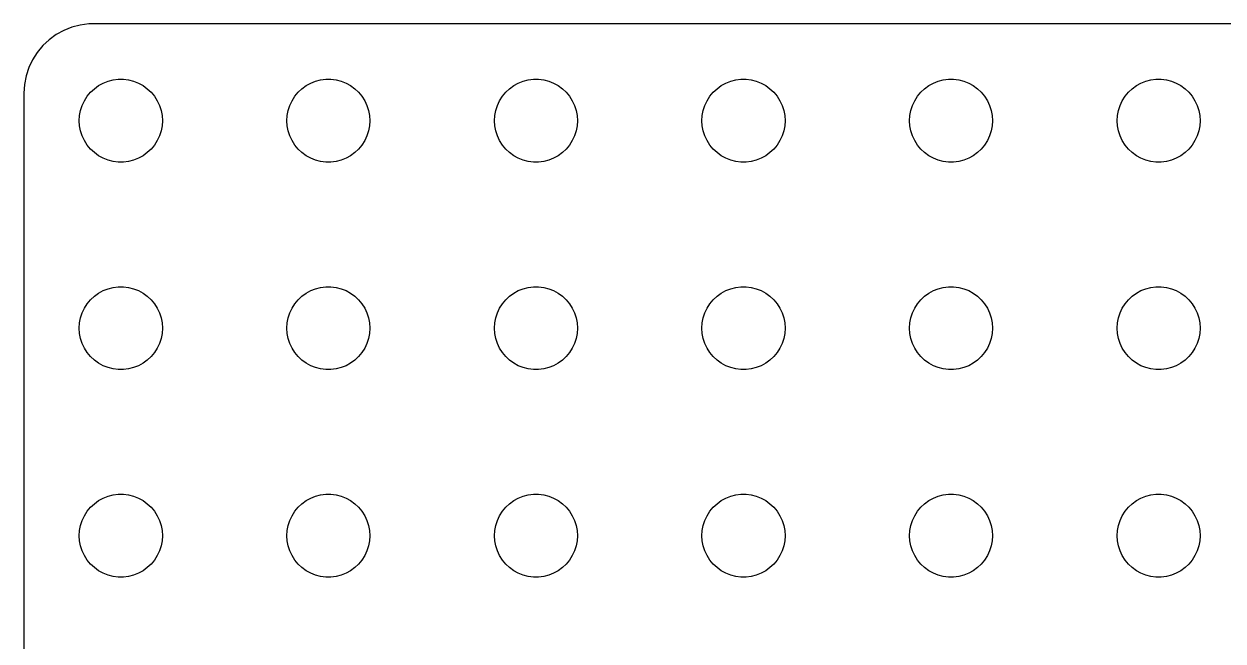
# Model space of a CAD drawing. Header units: metres. Extents: x -86 to 86, y -86 to 86.
# Drawn here: x -86 to -42.67, y 63.69 to 86 of the extents above; entities that cross this region are included whole.
import ezdxf

# ---------------------------------------------------------------- set-up
doc = ezdxf.new("R2010")
doc.units = ezdxf.units.M

msp = doc.modelspace()

# ---------------------------------------------------------------- linework, layer by layer
for p, q in [((-84.2725, 85.8776), (-84.5644, 85.7621)), ((-83.9684, 85.9557), (-84.2725, 85.8776)), ((-83.657, 85.9951), (-83.9684, 85.9557)), ((83.657, 85.9951), (-83.657, 85.9951)), ((-85.0936, 85.4263), (-85.3224, 85.2114)), ((-84.8396, 85.6108), (-85.0936, 85.4263)), ((-84.5644, 85.7621), (-84.8396, 85.6108)), ((-85.5225, 84.9695), (-85.6908, 84.7044)), ((-85.3224, 85.2114), (-85.5225, 84.9695)), ((-85.6908, 84.7044), (-85.8244, 84.4203)), ((-85.9214, 84.1217), (-85.9803, 83.8133)), ((-85.8244, 84.4203), (-85.9214, 84.1217)), ((-85.9803, 83.8133), (-86, 83.5)), ((-83.5934, 83.5268), (-83.4561, 83.6558)), ((-83.4561, 83.6558), (-83.3037, 83.7665)), ((-83.3037, 83.7665), (-83.1387, 83.8572)), ((-83.1387, 83.8572), (-82.9635, 83.9266)), ((-82.9635, 83.9266), (-82.7811, 83.9734)), ((-82.7811, 83.9734), (-82.5942, 83.997)), ((-82.5942, 83.997), (-82.4058, 83.997)), ((-82.4058, 83.997), (-82.2189, 83.9734)), ((-82.2189, 83.9734), (-82.0365, 83.9266)), ((-82.0365, 83.9266), (-81.8613, 83.8572)), ((-81.8613, 83.8572), (-81.6963, 83.7665)), ((-81.6963, 83.7665), (-81.5439, 83.6558)), ((-81.5439, 83.6558), (-81.4065, 83.5268)), ((-76.0934, 83.5268), (-75.9561, 83.6558)), ((-75.9561, 83.6558), (-75.8037, 83.7665)), ((-75.8037, 83.7665), (-75.6387, 83.8572)), ((-75.6387, 83.8572), (-75.4635, 83.9266)), ((-75.4635, 83.9266), (-75.2811, 83.9734)), ((-75.2811, 83.9734), (-75.0942, 83.997)), ((-75.0942, 83.997), (-74.9058, 83.997)), ((-74.9058, 83.997), (-74.7189, 83.9734)), ((-74.7189, 83.9734), (-74.5365, 83.9266)), ((-74.5365, 83.9266), (-74.3613, 83.8572)), ((-74.3613, 83.8572), (-74.1963, 83.7665)), ((-74.1963, 83.7665), (-74.0439, 83.6558)), ((-74.0439, 83.6558), (-73.9065, 83.5268)), ((-68.5934, 83.5268), (-68.4561, 83.6558)), ((-68.4561, 83.6558), (-68.3037, 83.7665)), ((-68.3037, 83.7665), (-68.1387, 83.8572)), ((-68.1387, 83.8572), (-67.9635, 83.9266)), ((-67.9635, 83.9266), (-67.7811, 83.9734)), ((-67.7811, 83.9734), (-67.5942, 83.997)), ((-67.5942, 83.997), (-67.4058, 83.997)), ((-67.4058, 83.997), (-67.2189, 83.9734)), ((-67.2189, 83.9734), (-67.0365, 83.9266)), ((-67.0365, 83.9266), (-66.8613, 83.8572)), ((-66.8613, 83.8572), (-66.6963, 83.7665)), ((-66.6963, 83.7665), (-66.5439, 83.6558)), ((-66.5439, 83.6558), (-66.4065, 83.5268)), ((-61.0934, 83.5268), (-60.9561, 83.6558)), ((-60.9561, 83.6558), (-60.8037, 83.7665)), ((-60.8037, 83.7665), (-60.6387, 83.8572)), ((-60.6387, 83.8572), (-60.4635, 83.9266)), ((-60.4635, 83.9266), (-60.2811, 83.9734)), ((-60.2811, 83.9734), (-60.0942, 83.997)), ((-60.0942, 83.997), (-59.9058, 83.997)), ((-59.9058, 83.997), (-59.7189, 83.9734)), ((-59.7189, 83.9734), (-59.5365, 83.9266)), ((-59.5365, 83.9266), (-59.3613, 83.8572)), ((-59.3613, 83.8572), (-59.1963, 83.7665)), ((-59.1963, 83.7665), (-59.0439, 83.6558)), ((-59.0439, 83.6558), (-58.9065, 83.5268)), ((-53.5934, 83.5268), (-53.4561, 83.6558)), ((-53.4561, 83.6558), (-53.3037, 83.7665)), ((-53.3037, 83.7665), (-53.1387, 83.8572)), ((-53.1387, 83.8572), (-52.9635, 83.9266)), ((-52.9635, 83.9266), (-52.7811, 83.9734)), ((-52.7811, 83.9734), (-52.5942, 83.997)), ((-52.5942, 83.997), (-52.4058, 83.997)), ((-52.4058, 83.997), (-52.2189, 83.9734)), ((-52.2189, 83.9734), (-52.0365, 83.9266)), ((-52.0365, 83.9266), (-51.8613, 83.8572)), ((-51.8613, 83.8572), (-51.6963, 83.7665)), ((-51.6963, 83.7665), (-51.5439, 83.6558)), ((-51.5439, 83.6558), (-51.4065, 83.5268)), ((-46.0934, 83.5268), (-45.9561, 83.6558)), ((-45.9561, 83.6558), (-45.8037, 83.7665)), ((-45.8037, 83.7665), (-45.6387, 83.8572)), ((-45.6387, 83.8572), (-45.4635, 83.9266)), ((-45.4635, 83.9266), (-45.2811, 83.9734)), ((-45.2811, 83.9734), (-45.0942, 83.997)), ((-45.0942, 83.997), (-44.9058, 83.997)), ((-44.9058, 83.997), (-44.7189, 83.9734)), ((-44.7189, 83.9734), (-44.5365, 83.9266)), ((-44.5365, 83.9266), (-44.3613, 83.8572)), ((-44.3613, 83.8572), (-44.1963, 83.7665)), ((-44.1963, 83.7665), (-44.0439, 83.6558)), ((-44.0439, 83.6558), (-43.9065, 83.5268)), ((-86, 83.5), (-86, -83.5)), ((-83.8947, 83.0522), (-83.8145, 83.2226)), ((-83.8145, 83.2226), (-83.7135, 83.3817)), ((-83.7135, 83.3817), (-83.5934, 83.5268)), ((-81.4065, 83.5268), (-81.2865, 83.3817)), ((-81.2865, 83.3817), (-81.1855, 83.2226)), ((-81.1855, 83.2226), (-81.1053, 83.0522)), ((-76.3947, 83.0522), (-76.3145, 83.2226)), ((-76.3145, 83.2226), (-76.2135, 83.3817)), ((-76.2135, 83.3817), (-76.0934, 83.5268)), ((-73.9065, 83.5268), (-73.7865, 83.3817)), ((-73.7865, 83.3817), (-73.6855, 83.2226)), ((-73.6855, 83.2226), (-73.6053, 83.0522)), ((-68.8947, 83.0522), (-68.8145, 83.2226)), ((-68.8145, 83.2226), (-68.7135, 83.3817)), ((-68.7135, 83.3817), (-68.5934, 83.5268)), ((-66.4065, 83.5268), (-66.2865, 83.3817)), ((-66.2865, 83.3817), (-66.1855, 83.2226)), ((-66.1855, 83.2226), (-66.1053, 83.0522)), ((-61.3947, 83.0522), (-61.3145, 83.2226)), ((-61.3145, 83.2226), (-61.2135, 83.3817)), ((-61.2135, 83.3817), (-61.0934, 83.5268)), ((-58.9065, 83.5268), (-58.7865, 83.3817)), ((-58.7865, 83.3817), (-58.6855, 83.2226)), ((-58.6855, 83.2226), (-58.6053, 83.0522)), ((-53.8947, 83.0522), (-53.8145, 83.2226)), ((-53.8145, 83.2226), (-53.7135, 83.3817)), ((-53.7135, 83.3817), (-53.5934, 83.5268)), ((-51.4065, 83.5268), (-51.2865, 83.3817)), ((-51.2865, 83.3817), (-51.1855, 83.2226)), ((-51.1855, 83.2226), (-51.1053, 83.0522)), ((-46.3947, 83.0522), (-46.3145, 83.2226)), ((-46.3145, 83.2226), (-46.2135, 83.3817)), ((-46.2135, 83.3817), (-46.0934, 83.5268)), ((-43.9065, 83.5268), (-43.7865, 83.3817)), ((-43.7865, 83.3817), (-43.6855, 83.2226)), ((-43.6855, 83.2226), (-43.6053, 83.0522)), ((-83.9882, 82.688), (-83.9529, 82.873)), ((-83.9529, 82.873), (-83.8947, 83.0522)), ((-81.1053, 83.0522), (-81.0471, 82.873)), ((-81.0471, 82.873), (-81.0118, 82.688)), ((-76.4882, 82.688), (-76.4529, 82.873)), ((-76.4529, 82.873), (-76.3947, 83.0522)), ((-73.6053, 83.0522), (-73.5471, 82.873)), ((-73.5471, 82.873), (-73.5118, 82.688)), ((-68.9882, 82.688), (-68.9529, 82.873)), ((-68.9529, 82.873), (-68.8947, 83.0522)), ((-66.1053, 83.0522), (-66.0471, 82.873)), ((-66.0471, 82.873), (-66.0118, 82.688)), ((-61.4882, 82.688), (-61.4529, 82.873)), ((-61.4529, 82.873), (-61.3947, 83.0522)), ((-58.6053, 83.0522), (-58.5471, 82.873)), ((-58.5471, 82.873), (-58.5118, 82.688)), ((-53.9882, 82.688), (-53.9529, 82.873)), ((-53.9529, 82.873), (-53.8947, 83.0522)), ((-51.1053, 83.0522), (-51.0471, 82.873)), ((-51.0471, 82.873), (-51.0118, 82.688)), ((-46.4882, 82.688), (-46.4529, 82.873)), ((-46.4529, 82.873), (-46.3947, 83.0522)), ((-43.6053, 83.0522), (-43.5471, 82.873)), ((-43.5471, 82.873), (-43.5118, 82.688)), ((-84, 82.5), (-83.9882, 82.688)), ((-83.9882, 82.312), (-84, 82.5)), ((-81.0118, 82.688), (-81, 82.5)), ((-81, 82.5), (-81.0118, 82.312)), ((-76.5, 82.5), (-76.4882, 82.688)), ((-76.4882, 82.312), (-76.5, 82.5)), ((-73.5118, 82.688), (-73.5, 82.5)), ((-73.5, 82.5), (-73.5118, 82.312)), ((-69, 82.5), (-68.9882, 82.688)), ((-68.9882, 82.312), (-69, 82.5)), ((-66.0118, 82.688), (-66, 82.5)), ((-66, 82.5), (-66.0118, 82.312)), ((-61.5, 82.5), (-61.4882, 82.688)), ((-61.4882, 82.312), (-61.5, 82.5)), ((-58.5118, 82.688), (-58.5, 82.5)), ((-58.5, 82.5), (-58.5118, 82.312)), ((-54, 82.5), (-53.9882, 82.688)), ((-53.9882, 82.312), (-54, 82.5)), ((-51.0118, 82.688), (-51, 82.5)), ((-51, 82.5), (-51.0118, 82.312)), ((-46.5, 82.5), (-46.4882, 82.688)), ((-46.4882, 82.312), (-46.5, 82.5)), ((-43.5118, 82.688), (-43.5, 82.5)), ((-43.5, 82.5), (-43.5118, 82.312)), ((-83.9529, 82.127), (-83.9882, 82.312)), ((-83.8947, 81.9478), (-83.9529, 82.127)), ((-83.8145, 81.7774), (-83.8947, 81.9478)), ((-81.1053, 81.9478), (-81.1855, 81.7774)), ((-81.0471, 82.127), (-81.1053, 81.9478)), ((-81.0118, 82.312), (-81.0471, 82.127)), ((-76.4529, 82.127), (-76.4882, 82.312)), ((-76.3947, 81.9478), (-76.4529, 82.127)), ((-76.3145, 81.7774), (-76.3947, 81.9478)), ((-73.6053, 81.9478), (-73.6855, 81.7774)), ((-73.5471, 82.127), (-73.6053, 81.9478)), ((-73.5118, 82.312), (-73.5471, 82.127)), ((-68.9529, 82.127), (-68.9882, 82.312)), ((-68.8947, 81.9478), (-68.9529, 82.127)), ((-68.8145, 81.7774), (-68.8947, 81.9478)), ((-66.1053, 81.9478), (-66.1855, 81.7774)), ((-66.0471, 82.127), (-66.1053, 81.9478)), ((-66.0118, 82.312), (-66.0471, 82.127)), ((-61.4529, 82.127), (-61.4882, 82.312)), ((-61.3947, 81.9478), (-61.4529, 82.127)), ((-61.3145, 81.7774), (-61.3947, 81.9478)), ((-58.6053, 81.9478), (-58.6855, 81.7774)), ((-58.5471, 82.127), (-58.6053, 81.9478)), ((-58.5118, 82.312), (-58.5471, 82.127)), ((-53.9529, 82.127), (-53.9882, 82.312)), ((-53.8947, 81.9478), (-53.9529, 82.127)), ((-53.8145, 81.7774), (-53.8947, 81.9478)), ((-51.1053, 81.9478), (-51.1855, 81.7774)), ((-51.0471, 82.127), (-51.1053, 81.9478)), ((-51.0118, 82.312), (-51.0471, 82.127)), ((-46.4529, 82.127), (-46.4882, 82.312)), ((-46.3947, 81.9478), (-46.4529, 82.127)), ((-46.3145, 81.7774), (-46.3947, 81.9478)), ((-43.6053, 81.9478), (-43.6855, 81.7774)), ((-43.5471, 82.127), (-43.6053, 81.9478)), ((-43.5118, 82.312), (-43.5471, 82.127)), ((-83.7135, 81.6183), (-83.8145, 81.7774)), ((-83.5934, 81.4732), (-83.7135, 81.6183)), ((-83.4561, 81.3442), (-83.5934, 81.4732)), ((-81.4065, 81.4732), (-81.5439, 81.3442)), ((-81.2865, 81.6183), (-81.4065, 81.4732)), ((-81.1855, 81.7774), (-81.2865, 81.6183)), ((-76.2135, 81.6183), (-76.3145, 81.7774)), ((-76.0934, 81.4732), (-76.2135, 81.6183)), ((-75.9561, 81.3442), (-76.0934, 81.4732)), ((-73.9065, 81.4732), (-74.0439, 81.3442)), ((-73.7865, 81.6183), (-73.9065, 81.4732)), ((-73.6855, 81.7774), (-73.7865, 81.6183)), ((-68.7135, 81.6183), (-68.8145, 81.7774)), ((-68.5934, 81.4732), (-68.7135, 81.6183)), ((-68.4561, 81.3442), (-68.5934, 81.4732)), ((-66.4065, 81.4732), (-66.5439, 81.3442)), ((-66.2865, 81.6183), (-66.4065, 81.4732)), ((-66.1855, 81.7774), (-66.2865, 81.6183)), ((-61.2135, 81.6183), (-61.3145, 81.7774)), ((-61.0934, 81.4732), (-61.2135, 81.6183)), ((-60.9561, 81.3442), (-61.0934, 81.4732)), ((-58.9065, 81.4732), (-59.0439, 81.3442)), ((-58.7865, 81.6183), (-58.9065, 81.4732)), ((-58.6855, 81.7774), (-58.7865, 81.6183)), ((-53.7135, 81.6183), (-53.8145, 81.7774)), ((-53.5934, 81.4732), (-53.7135, 81.6183)), ((-53.4561, 81.3442), (-53.5934, 81.4732)), ((-51.4065, 81.4732), (-51.5439, 81.3442)), ((-51.2865, 81.6183), (-51.4065, 81.4732)), ((-51.1855, 81.7774), (-51.2865, 81.6183)), ((-46.2135, 81.6183), (-46.3145, 81.7774)), ((-46.0934, 81.4732), (-46.2135, 81.6183)), ((-45.9561, 81.3442), (-46.0934, 81.4732)), ((-43.9065, 81.4732), (-44.0439, 81.3442)), ((-43.7865, 81.6183), (-43.9065, 81.4732)), ((-43.6855, 81.7774), (-43.7865, 81.6183)), ((-83.3037, 81.2335), (-83.4561, 81.3442)), ((-83.1387, 81.1428), (-83.3037, 81.2335)), ((-82.9635, 81.0734), (-83.1387, 81.1428)), ((-82.7811, 81.0266), (-82.9635, 81.0734)), ((-82.5942, 81.003), (-82.7811, 81.0266)), ((-82.2189, 81.0266), (-82.4058, 81.003)), ((-82.0365, 81.0734), (-82.2189, 81.0266)), ((-81.8613, 81.1428), (-82.0365, 81.0734)), ((-81.6963, 81.2335), (-81.8613, 81.1428)), ((-81.5439, 81.3442), (-81.6963, 81.2335)), ((-75.8037, 81.2335), (-75.9561, 81.3442)), ((-75.6387, 81.1428), (-75.8037, 81.2335)), ((-75.4635, 81.0734), (-75.6387, 81.1428)), ((-75.2811, 81.0266), (-75.4635, 81.0734)), ((-75.0942, 81.003), (-75.2811, 81.0266)), ((-74.7189, 81.0266), (-74.9058, 81.003)), ((-74.5365, 81.0734), (-74.7189, 81.0266)), ((-74.3613, 81.1428), (-74.5365, 81.0734)), ((-74.1963, 81.2335), (-74.3613, 81.1428)), ((-74.0439, 81.3442), (-74.1963, 81.2335)), ((-68.3037, 81.2335), (-68.4561, 81.3442)), ((-68.1387, 81.1428), (-68.3037, 81.2335)), ((-67.9635, 81.0734), (-68.1387, 81.1428)), ((-67.7811, 81.0266), (-67.9635, 81.0734)), ((-67.5942, 81.003), (-67.7811, 81.0266)), ((-67.2189, 81.0266), (-67.4058, 81.003)), ((-67.0365, 81.0734), (-67.2189, 81.0266)), ((-66.8613, 81.1428), (-67.0365, 81.0734)), ((-66.6963, 81.2335), (-66.8613, 81.1428)), ((-66.5439, 81.3442), (-66.6963, 81.2335)), ((-60.8037, 81.2335), (-60.9561, 81.3442)), ((-60.6387, 81.1428), (-60.8037, 81.2335)), ((-60.4635, 81.0734), (-60.6387, 81.1428)), ((-60.2811, 81.0266), (-60.4635, 81.0734)), ((-60.0942, 81.003), (-60.2811, 81.0266)), ((-59.7189, 81.0266), (-59.9058, 81.003)), ((-59.5365, 81.0734), (-59.7189, 81.0266)), ((-59.3613, 81.1428), (-59.5365, 81.0734)), ((-59.1963, 81.2335), (-59.3613, 81.1428)), ((-59.0439, 81.3442), (-59.1963, 81.2335)), ((-53.3037, 81.2335), (-53.4561, 81.3442)), ((-53.1387, 81.1428), (-53.3037, 81.2335)), ((-52.9635, 81.0734), (-53.1387, 81.1428)), ((-52.7811, 81.0266), (-52.9635, 81.0734)), ((-52.5942, 81.003), (-52.7811, 81.0266)), ((-52.2189, 81.0266), (-52.4058, 81.003)), ((-52.0365, 81.0734), (-52.2189, 81.0266)), ((-51.8613, 81.1428), (-52.0365, 81.0734)), ((-51.6963, 81.2335), (-51.8613, 81.1428)), ((-51.5439, 81.3442), (-51.6963, 81.2335)), ((-45.8037, 81.2335), (-45.9561, 81.3442)), ((-45.6387, 81.1428), (-45.8037, 81.2335)), ((-45.4635, 81.0734), (-45.6387, 81.1428)), ((-45.2811, 81.0266), (-45.4635, 81.0734)), ((-45.0942, 81.003), (-45.2811, 81.0266)), ((-44.7189, 81.0266), (-44.9058, 81.003)), ((-44.5365, 81.0734), (-44.7189, 81.0266)), ((-44.3613, 81.1428), (-44.5365, 81.0734)), ((-44.1963, 81.2335), (-44.3613, 81.1428)), ((-44.0439, 81.3442), (-44.1963, 81.2335)), ((-82.4058, 81.003), (-82.5942, 81.003)), ((-74.9058, 81.003), (-75.0942, 81.003)), ((-67.4058, 81.003), (-67.5942, 81.003)), ((-59.9058, 81.003), (-60.0942, 81.003)), ((-52.4058, 81.003), (-52.5942, 81.003)), ((-44.9058, 81.003), (-45.0942, 81.003)), ((-83.4561, 76.1558), (-83.3037, 76.2665)), ((-83.3037, 76.2665), (-83.1387, 76.3572)), ((-83.1387, 76.3572), (-82.9635, 76.4266)), ((-82.9635, 76.4266), (-82.7811, 76.4734)), ((-82.7811, 76.4734), (-82.5942, 76.497)), ((-82.5942, 76.497), (-82.4058, 76.497)), ((-82.4058, 76.497), (-82.2189, 76.4734)), ((-82.2189, 76.4734), (-82.0365, 76.4266)), ((-82.0365, 76.4266), (-81.8613, 76.3572)), ((-81.8613, 76.3572), (-81.6963, 76.2665)), ((-81.6963, 76.2665), (-81.5439, 76.1558)), ((-75.9561, 76.1558), (-75.8037, 76.2665)), ((-75.8037, 76.2665), (-75.6387, 76.3572)), ((-75.6387, 76.3572), (-75.4635, 76.4266)), ((-75.4635, 76.4266), (-75.2811, 76.4734)), ((-75.2811, 76.4734), (-75.0942, 76.497)), ((-75.0942, 76.497), (-74.9058, 76.497)), ((-74.9058, 76.497), (-74.7189, 76.4734)), ((-74.7189, 76.4734), (-74.5365, 76.4266)), ((-74.5365, 76.4266), (-74.3613, 76.3572)), ((-74.3613, 76.3572), (-74.1963, 76.2665)), ((-74.1963, 76.2665), (-74.0439, 76.1558)), ((-68.4561, 76.1558), (-68.3037, 76.2665)), ((-68.3037, 76.2665), (-68.1387, 76.3572)), ((-68.1387, 76.3572), (-67.9635, 76.4266)), ((-67.9635, 76.4266), (-67.7811, 76.4734)), ((-67.7811, 76.4734), (-67.5942, 76.497)), ((-67.5942, 76.497), (-67.4058, 76.497)), ((-67.4058, 76.497), (-67.2189, 76.4734)), ((-67.2189, 76.4734), (-67.0365, 76.4266)), ((-67.0365, 76.4266), (-66.8613, 76.3572)), ((-66.8613, 76.3572), (-66.6963, 76.2665)), ((-66.6963, 76.2665), (-66.5439, 76.1558)), ((-60.9561, 76.1558), (-60.8037, 76.2665)), ((-60.8037, 76.2665), (-60.6387, 76.3572)), ((-60.6387, 76.3572), (-60.4635, 76.4266)), ((-60.4635, 76.4266), (-60.2811, 76.4734)), ((-60.2811, 76.4734), (-60.0942, 76.497)), ((-60.0942, 76.497), (-59.9058, 76.497)), ((-59.9058, 76.497), (-59.7189, 76.4734)), ((-59.7189, 76.4734), (-59.5365, 76.4266)), ((-59.5365, 76.4266), (-59.3613, 76.3572)), ((-59.3613, 76.3572), (-59.1963, 76.2665)), ((-59.1963, 76.2665), (-59.0439, 76.1558)), ((-53.4561, 76.1558), (-53.3037, 76.2665)), ((-53.3037, 76.2665), (-53.1387, 76.3572)), ((-53.1387, 76.3572), (-52.9635, 76.4266)), ((-52.9635, 76.4266), (-52.7811, 76.4734)), ((-52.7811, 76.4734), (-52.5942, 76.497)), ((-52.5942, 76.497), (-52.4058, 76.497)), ((-52.4058, 76.497), (-52.2189, 76.4734)), ((-52.2189, 76.4734), (-52.0365, 76.4266)), ((-52.0365, 76.4266), (-51.8613, 76.3572)), ((-51.8613, 76.3572), (-51.6963, 76.2665)), ((-51.6963, 76.2665), (-51.5439, 76.1558)), ((-45.9561, 76.1558), (-45.8037, 76.2665)), ((-45.8037, 76.2665), (-45.6387, 76.3572)), ((-45.6387, 76.3572), (-45.4635, 76.4266)), ((-45.4635, 76.4266), (-45.2811, 76.4734)), ((-45.2811, 76.4734), (-45.0942, 76.497)), ((-45.0942, 76.497), (-44.9058, 76.497)), ((-44.9058, 76.497), (-44.7189, 76.4734)), ((-44.7189, 76.4734), (-44.5365, 76.4266)), ((-44.5365, 76.4266), (-44.3613, 76.3572)), ((-44.3613, 76.3572), (-44.1963, 76.2665)), ((-44.1963, 76.2665), (-44.0439, 76.1558)), ((-83.8145, 75.7226), (-83.7135, 75.8817)), ((-83.7135, 75.8817), (-83.5934, 76.0268)), ((-83.5934, 76.0268), (-83.4561, 76.1558)), ((-81.5439, 76.1558), (-81.4065, 76.0268)), ((-81.4065, 76.0268), (-81.2865, 75.8817)), ((-81.2865, 75.8817), (-81.1855, 75.7226)), ((-76.3145, 75.7226), (-76.2135, 75.8817)), ((-76.2135, 75.8817), (-76.0934, 76.0268)), ((-76.0934, 76.0268), (-75.9561, 76.1558)), ((-74.0439, 76.1558), (-73.9065, 76.0268)), ((-73.9065, 76.0268), (-73.7865, 75.8817)), ((-73.7865, 75.8817), (-73.6855, 75.7226)), ((-68.8145, 75.7226), (-68.7135, 75.8817)), ((-68.7135, 75.8817), (-68.5934, 76.0268)), ((-68.5934, 76.0268), (-68.4561, 76.1558)), ((-66.5439, 76.1558), (-66.4065, 76.0268)), ((-66.4065, 76.0268), (-66.2865, 75.8817)), ((-66.2865, 75.8817), (-66.1855, 75.7226)), ((-61.3145, 75.7226), (-61.2135, 75.8817)), ((-61.2135, 75.8817), (-61.0934, 76.0268)), ((-61.0934, 76.0268), (-60.9561, 76.1558)), ((-59.0439, 76.1558), (-58.9065, 76.0268)), ((-58.9065, 76.0268), (-58.7865, 75.8817)), ((-58.7865, 75.8817), (-58.6855, 75.7226)), ((-53.8145, 75.7226), (-53.7135, 75.8817)), ((-53.7135, 75.8817), (-53.5934, 76.0268)), ((-53.5934, 76.0268), (-53.4561, 76.1558)), ((-51.5439, 76.1558), (-51.4065, 76.0268)), ((-51.4065, 76.0268), (-51.2865, 75.8817)), ((-51.2865, 75.8817), (-51.1855, 75.7226)), ((-46.3145, 75.7226), (-46.2135, 75.8817)), ((-46.2135, 75.8817), (-46.0934, 76.0268)), ((-46.0934, 76.0268), (-45.9561, 76.1558)), ((-44.0439, 76.1558), (-43.9065, 76.0268)), ((-43.9065, 76.0268), (-43.7865, 75.8817)), ((-43.7865, 75.8817), (-43.6855, 75.7226)), ((-83.9529, 75.373), (-83.8947, 75.5522)), ((-83.8947, 75.5522), (-83.8145, 75.7226)), ((-81.1855, 75.7226), (-81.1053, 75.5522)), ((-81.1053, 75.5522), (-81.0471, 75.373)), ((-76.4529, 75.373), (-76.3947, 75.5522)), ((-76.3947, 75.5522), (-76.3145, 75.7226)), ((-73.6855, 75.7226), (-73.6053, 75.5522)), ((-73.6053, 75.5522), (-73.5471, 75.373)), ((-68.9529, 75.373), (-68.8947, 75.5522)), ((-68.8947, 75.5522), (-68.8145, 75.7226)), ((-66.1855, 75.7226), (-66.1053, 75.5522)), ((-66.1053, 75.5522), (-66.0471, 75.373)), ((-61.4529, 75.373), (-61.3947, 75.5522)), ((-61.3947, 75.5522), (-61.3145, 75.7226)), ((-58.6855, 75.7226), (-58.6053, 75.5522)), ((-58.6053, 75.5522), (-58.5471, 75.373)), ((-53.9529, 75.373), (-53.8947, 75.5522)), ((-53.8947, 75.5522), (-53.8145, 75.7226)), ((-51.1855, 75.7226), (-51.1053, 75.5522)), ((-51.1053, 75.5522), (-51.0471, 75.373)), ((-46.4529, 75.373), (-46.3947, 75.5522)), ((-46.3947, 75.5522), (-46.3145, 75.7226)), ((-43.6855, 75.7226), (-43.6053, 75.5522)), ((-43.6053, 75.5522), (-43.5471, 75.373)), ((-84, 75), (-83.9882, 75.188)), ((-83.9882, 74.812), (-84, 75)), ((-83.9882, 75.188), (-83.9529, 75.373)), ((-81.0471, 75.373), (-81.0118, 75.188)), ((-81.0118, 75.188), (-81, 75)), ((-81, 75), (-81.0118, 74.812)), ((-76.5, 75), (-76.4882, 75.188)), ((-76.4882, 74.812), (-76.5, 75)), ((-76.4882, 75.188), (-76.4529, 75.373)), ((-73.5471, 75.373), (-73.5118, 75.188)), ((-73.5118, 75.188), (-73.5, 75)), ((-73.5, 75), (-73.5118, 74.812)), ((-69, 75), (-68.9882, 75.188)), ((-68.9882, 74.812), (-69, 75)), ((-68.9882, 75.188), (-68.9529, 75.373)), ((-66.0471, 75.373), (-66.0118, 75.188)), ((-66.0118, 75.188), (-66, 75)), ((-66, 75), (-66.0118, 74.812)), ((-61.5, 75), (-61.4882, 75.188)), ((-61.4882, 74.812), (-61.5, 75)), ((-61.4882, 75.188), (-61.4529, 75.373)), ((-58.5471, 75.373), (-58.5118, 75.188)), ((-58.5118, 75.188), (-58.5, 75)), ((-58.5, 75), (-58.5118, 74.812)), ((-54, 75), (-53.9882, 75.188)), ((-53.9882, 74.812), (-54, 75)), ((-53.9882, 75.188), (-53.9529, 75.373)), ((-51.0471, 75.373), (-51.0118, 75.188)), ((-51.0118, 75.188), (-51, 75)), ((-51, 75), (-51.0118, 74.812)), ((-46.5, 75), (-46.4882, 75.188)), ((-46.4882, 74.812), (-46.5, 75)), ((-46.4882, 75.188), (-46.4529, 75.373)), ((-43.5471, 75.373), (-43.5118, 75.188)), ((-43.5118, 75.188), (-43.5, 75)), ((-43.5, 75), (-43.5118, 74.812)), ((-83.9529, 74.627), (-83.9882, 74.812)), ((-83.8947, 74.4478), (-83.9529, 74.627)), ((-81.0471, 74.627), (-81.1053, 74.4478)), ((-81.0118, 74.812), (-81.0471, 74.627)), ((-76.4529, 74.627), (-76.4882, 74.812)), ((-76.3947, 74.4478), (-76.4529, 74.627)), ((-73.5471, 74.627), (-73.6053, 74.4478)), ((-73.5118, 74.812), (-73.5471, 74.627)), ((-68.9529, 74.627), (-68.9882, 74.812)), ((-68.8947, 74.4478), (-68.9529, 74.627)), ((-66.0471, 74.627), (-66.1053, 74.4478)), ((-66.0118, 74.812), (-66.0471, 74.627)), ((-61.4529, 74.627), (-61.4882, 74.812)), ((-61.3947, 74.4478), (-61.4529, 74.627)), ((-58.5471, 74.627), (-58.6053, 74.4478)), ((-58.5118, 74.812), (-58.5471, 74.627)), ((-53.9529, 74.627), (-53.9882, 74.812)), ((-53.8947, 74.4478), (-53.9529, 74.627)), ((-51.0471, 74.627), (-51.1053, 74.4478)), ((-51.0118, 74.812), (-51.0471, 74.627)), ((-46.4529, 74.627), (-46.4882, 74.812)), ((-46.3947, 74.4478), (-46.4529, 74.627)), ((-43.5471, 74.627), (-43.6053, 74.4478)), ((-43.5118, 74.812), (-43.5471, 74.627)), ((-83.8145, 74.2774), (-83.8947, 74.4478)), ((-83.7135, 74.1183), (-83.8145, 74.2774)), ((-83.5934, 73.9732), (-83.7135, 74.1183)), ((-81.2865, 74.1183), (-81.4065, 73.9732)), ((-81.1855, 74.2774), (-81.2865, 74.1183)), ((-81.1053, 74.4478), (-81.1855, 74.2774)), ((-76.3145, 74.2774), (-76.3947, 74.4478)), ((-76.2135, 74.1183), (-76.3145, 74.2774)), ((-76.0934, 73.9732), (-76.2135, 74.1183)), ((-73.7865, 74.1183), (-73.9065, 73.9732)), ((-73.6855, 74.2774), (-73.7865, 74.1183)), ((-73.6053, 74.4478), (-73.6855, 74.2774)), ((-68.8145, 74.2774), (-68.8947, 74.4478)), ((-68.7135, 74.1183), (-68.8145, 74.2774)), ((-68.5934, 73.9732), (-68.7135, 74.1183)), ((-66.2865, 74.1183), (-66.4065, 73.9732)), ((-66.1855, 74.2774), (-66.2865, 74.1183)), ((-66.1053, 74.4478), (-66.1855, 74.2774)), ((-61.3145, 74.2774), (-61.3947, 74.4478)), ((-61.2135, 74.1183), (-61.3145, 74.2774)), ((-61.0934, 73.9732), (-61.2135, 74.1183)), ((-58.7865, 74.1183), (-58.9065, 73.9732)), ((-58.6855, 74.2774), (-58.7865, 74.1183)), ((-58.6053, 74.4478), (-58.6855, 74.2774)), ((-53.8145, 74.2774), (-53.8947, 74.4478)), ((-53.7135, 74.1183), (-53.8145, 74.2774)), ((-53.5934, 73.9732), (-53.7135, 74.1183)), ((-51.2865, 74.1183), (-51.4065, 73.9732)), ((-51.1855, 74.2774), (-51.2865, 74.1183)), ((-51.1053, 74.4478), (-51.1855, 74.2774)), ((-46.3145, 74.2774), (-46.3947, 74.4478)), ((-46.2135, 74.1183), (-46.3145, 74.2774)), ((-46.0934, 73.9732), (-46.2135, 74.1183)), ((-43.7865, 74.1183), (-43.9065, 73.9732)), ((-43.6855, 74.2774), (-43.7865, 74.1183)), ((-43.6053, 74.4478), (-43.6855, 74.2774)), ((-83.4561, 73.8442), (-83.5934, 73.9732)), ((-83.3037, 73.7335), (-83.4561, 73.8442)), ((-83.1387, 73.6428), (-83.3037, 73.7335)), ((-81.6963, 73.7335), (-81.8613, 73.6428)), ((-81.5439, 73.8442), (-81.6963, 73.7335)), ((-81.4065, 73.9732), (-81.5439, 73.8442)), ((-75.9561, 73.8442), (-76.0934, 73.9732)), ((-75.8037, 73.7335), (-75.9561, 73.8442)), ((-75.6387, 73.6428), (-75.8037, 73.7335)), ((-74.1963, 73.7335), (-74.3613, 73.6428)), ((-74.0439, 73.8442), (-74.1963, 73.7335)), ((-73.9065, 73.9732), (-74.0439, 73.8442)), ((-68.4561, 73.8442), (-68.5934, 73.9732)), ((-68.3037, 73.7335), (-68.4561, 73.8442)), ((-68.1387, 73.6428), (-68.3037, 73.7335)), ((-66.6963, 73.7335), (-66.8613, 73.6428)), ((-66.5439, 73.8442), (-66.6963, 73.7335)), ((-66.4065, 73.9732), (-66.5439, 73.8442)), ((-60.9561, 73.8442), (-61.0934, 73.9732)), ((-60.8037, 73.7335), (-60.9561, 73.8442)), ((-60.6387, 73.6428), (-60.8037, 73.7335)), ((-59.1963, 73.7335), (-59.3613, 73.6428)), ((-59.0439, 73.8442), (-59.1963, 73.7335)), ((-58.9065, 73.9732), (-59.0439, 73.8442)), ((-53.4561, 73.8442), (-53.5934, 73.9732)), ((-53.3037, 73.7335), (-53.4561, 73.8442)), ((-53.1387, 73.6428), (-53.3037, 73.7335)), ((-51.6963, 73.7335), (-51.8613, 73.6428)), ((-51.5439, 73.8442), (-51.6963, 73.7335)), ((-51.4065, 73.9732), (-51.5439, 73.8442)), ((-45.9561, 73.8442), (-46.0934, 73.9732)), ((-45.8037, 73.7335), (-45.9561, 73.8442)), ((-45.6387, 73.6428), (-45.8037, 73.7335)), ((-44.1963, 73.7335), (-44.3613, 73.6428)), ((-44.0439, 73.8442), (-44.1963, 73.7335)), ((-43.9065, 73.9732), (-44.0439, 73.8442)), ((-82.9635, 73.5734), (-83.1387, 73.6428)), ((-82.7811, 73.5266), (-82.9635, 73.5734)), ((-82.5942, 73.503), (-82.7811, 73.5266)), ((-82.4058, 73.503), (-82.5942, 73.503)), ((-82.2189, 73.5266), (-82.4058, 73.503)), ((-82.0365, 73.5734), (-82.2189, 73.5266)), ((-81.8613, 73.6428), (-82.0365, 73.5734)), ((-75.4635, 73.5734), (-75.6387, 73.6428)), ((-75.2811, 73.5266), (-75.4635, 73.5734)), ((-75.0942, 73.503), (-75.2811, 73.5266)), ((-74.9058, 73.503), (-75.0942, 73.503)), ((-74.7189, 73.5266), (-74.9058, 73.503)), ((-74.5365, 73.5734), (-74.7189, 73.5266)), ((-74.3613, 73.6428), (-74.5365, 73.5734)), ((-67.9635, 73.5734), (-68.1387, 73.6428)), ((-67.7811, 73.5266), (-67.9635, 73.5734)), ((-67.5942, 73.503), (-67.7811, 73.5266)), ((-67.4058, 73.503), (-67.5942, 73.503)), ((-67.2189, 73.5266), (-67.4058, 73.503)), ((-67.0365, 73.5734), (-67.2189, 73.5266)), ((-66.8613, 73.6428), (-67.0365, 73.5734)), ((-60.4635, 73.5734), (-60.6387, 73.6428)), ((-60.2811, 73.5266), (-60.4635, 73.5734)), ((-60.0942, 73.503), (-60.2811, 73.5266)), ((-59.9058, 73.503), (-60.0942, 73.503)), ((-59.7189, 73.5266), (-59.9058, 73.503)), ((-59.5365, 73.5734), (-59.7189, 73.5266)), ((-59.3613, 73.6428), (-59.5365, 73.5734)), ((-52.9635, 73.5734), (-53.1387, 73.6428)), ((-52.7811, 73.5266), (-52.9635, 73.5734)), ((-52.5942, 73.503), (-52.7811, 73.5266)), ((-52.4058, 73.503), (-52.5942, 73.503)), ((-52.2189, 73.5266), (-52.4058, 73.503)), ((-52.0365, 73.5734), (-52.2189, 73.5266)), ((-51.8613, 73.6428), (-52.0365, 73.5734)), ((-45.4635, 73.5734), (-45.6387, 73.6428)), ((-45.2811, 73.5266), (-45.4635, 73.5734)), ((-45.0942, 73.503), (-45.2811, 73.5266)), ((-44.9058, 73.503), (-45.0942, 73.503)), ((-44.7189, 73.5266), (-44.9058, 73.503)), ((-44.5365, 73.5734), (-44.7189, 73.5266)), ((-44.3613, 73.6428), (-44.5365, 73.5734)), ((-83.1387, 68.8572), (-82.9635, 68.9266)), ((-82.9635, 68.9266), (-82.7811, 68.9734)), ((-82.7811, 68.9734), (-82.5942, 68.997)), ((-82.5942, 68.997), (-82.4058, 68.997)), ((-82.4058, 68.997), (-82.2189, 68.9734)), ((-82.2189, 68.9734), (-82.0365, 68.9266)), ((-82.0365, 68.9266), (-81.8613, 68.8572)), ((-75.6387, 68.8572), (-75.4635, 68.9266)), ((-75.4635, 68.9266), (-75.2811, 68.9734)), ((-75.2811, 68.9734), (-75.0942, 68.997)), ((-75.0942, 68.997), (-74.9058, 68.997)), ((-74.9058, 68.997), (-74.7189, 68.9734)), ((-74.7189, 68.9734), (-74.5365, 68.9266)), ((-74.5365, 68.9266), (-74.3613, 68.8572)), ((-68.1387, 68.8572), (-67.9635, 68.9266)), ((-67.9635, 68.9266), (-67.7811, 68.9734)), ((-67.7811, 68.9734), (-67.5942, 68.997)), ((-67.5942, 68.997), (-67.4058, 68.997)), ((-67.4058, 68.997), (-67.2189, 68.9734)), ((-67.2189, 68.9734), (-67.0365, 68.9266)), ((-67.0365, 68.9266), (-66.8613, 68.8572)), ((-60.6387, 68.8572), (-60.4635, 68.9266)), ((-60.4635, 68.9266), (-60.2811, 68.9734)), ((-60.2811, 68.9734), (-60.0942, 68.997)), ((-60.0942, 68.997), (-59.9058, 68.997)), ((-59.9058, 68.997), (-59.7189, 68.9734)), ((-59.7189, 68.9734), (-59.5365, 68.9266)), ((-59.5365, 68.9266), (-59.3613, 68.8572)), ((-53.1387, 68.8572), (-52.9635, 68.9266)), ((-52.9635, 68.9266), (-52.7811, 68.9734)), ((-52.7811, 68.9734), (-52.5942, 68.997)), ((-52.5942, 68.997), (-52.4058, 68.997)), ((-52.4058, 68.997), (-52.2189, 68.9734)), ((-52.2189, 68.9734), (-52.0365, 68.9266)), ((-52.0365, 68.9266), (-51.8613, 68.8572)), ((-45.6387, 68.8572), (-45.4635, 68.9266)), ((-45.4635, 68.9266), (-45.2811, 68.9734)), ((-45.2811, 68.9734), (-45.0942, 68.997)), ((-45.0942, 68.997), (-44.9058, 68.997)), ((-44.9058, 68.997), (-44.7189, 68.9734)), ((-44.7189, 68.9734), (-44.5365, 68.9266)), ((-44.5365, 68.9266), (-44.3613, 68.8572)), ((-83.7135, 68.3817), (-83.5934, 68.5268)), ((-83.5934, 68.5268), (-83.4561, 68.6558)), ((-83.4561, 68.6558), (-83.3037, 68.7665)), ((-83.3037, 68.7665), (-83.1387, 68.8572)), ((-81.8613, 68.8572), (-81.6963, 68.7665)), ((-81.6963, 68.7665), (-81.5439, 68.6558)), ((-81.5439, 68.6558), (-81.4065, 68.5268)), ((-81.4065, 68.5268), (-81.2865, 68.3817)), ((-76.2135, 68.3817), (-76.0934, 68.5268)), ((-76.0934, 68.5268), (-75.9561, 68.6558)), ((-75.9561, 68.6558), (-75.8037, 68.7665)), ((-75.8037, 68.7665), (-75.6387, 68.8572)), ((-74.3613, 68.8572), (-74.1963, 68.7665)), ((-74.1963, 68.7665), (-74.0439, 68.6558)), ((-74.0439, 68.6558), (-73.9065, 68.5268)), ((-73.9065, 68.5268), (-73.7865, 68.3817)), ((-68.7135, 68.3817), (-68.5934, 68.5268)), ((-68.5934, 68.5268), (-68.4561, 68.6558)), ((-68.4561, 68.6558), (-68.3037, 68.7665)), ((-68.3037, 68.7665), (-68.1387, 68.8572)), ((-66.8613, 68.8572), (-66.6963, 68.7665)), ((-66.6963, 68.7665), (-66.5439, 68.6558)), ((-66.5439, 68.6558), (-66.4065, 68.5268)), ((-66.4065, 68.5268), (-66.2865, 68.3817)), ((-61.2135, 68.3817), (-61.0934, 68.5268)), ((-61.0934, 68.5268), (-60.9561, 68.6558)), ((-60.9561, 68.6558), (-60.8037, 68.7665)), ((-60.8037, 68.7665), (-60.6387, 68.8572)), ((-59.3613, 68.8572), (-59.1963, 68.7665)), ((-59.1963, 68.7665), (-59.0439, 68.6558)), ((-59.0439, 68.6558), (-58.9065, 68.5268)), ((-58.9065, 68.5268), (-58.7865, 68.3817)), ((-53.7135, 68.3817), (-53.5934, 68.5268)), ((-53.5934, 68.5268), (-53.4561, 68.6558)), ((-53.4561, 68.6558), (-53.3037, 68.7665)), ((-53.3037, 68.7665), (-53.1387, 68.8572)), ((-51.8613, 68.8572), (-51.6963, 68.7665)), ((-51.6963, 68.7665), (-51.5439, 68.6558)), ((-51.5439, 68.6558), (-51.4065, 68.5268)), ((-51.4065, 68.5268), (-51.2865, 68.3817)), ((-46.2135, 68.3817), (-46.0934, 68.5268)), ((-46.0934, 68.5268), (-45.9561, 68.6558)), ((-45.9561, 68.6558), (-45.8037, 68.7665)), ((-45.8037, 68.7665), (-45.6387, 68.8572)), ((-44.3613, 68.8572), (-44.1963, 68.7665)), ((-44.1963, 68.7665), (-44.0439, 68.6558)), ((-44.0439, 68.6558), (-43.9065, 68.5268)), ((-43.9065, 68.5268), (-43.7865, 68.3817)), ((-83.9529, 67.873), (-83.8947, 68.0522)), ((-83.8947, 68.0522), (-83.8145, 68.2226)), ((-83.8145, 68.2226), (-83.7135, 68.3817)), ((-81.2865, 68.3817), (-81.1855, 68.2226)), ((-81.1855, 68.2226), (-81.1053, 68.0522)), ((-81.1053, 68.0522), (-81.0471, 67.873)), ((-76.4529, 67.873), (-76.3947, 68.0522)), ((-76.3947, 68.0522), (-76.3145, 68.2226)), ((-76.3145, 68.2226), (-76.2135, 68.3817)), ((-73.7865, 68.3817), (-73.6855, 68.2226)), ((-73.6855, 68.2226), (-73.6053, 68.0522)), ((-73.6053, 68.0522), (-73.5471, 67.873)), ((-68.9529, 67.873), (-68.8947, 68.0522)), ((-68.8947, 68.0522), (-68.8145, 68.2226)), ((-68.8145, 68.2226), (-68.7135, 68.3817)), ((-66.2865, 68.3817), (-66.1855, 68.2226)), ((-66.1855, 68.2226), (-66.1053, 68.0522)), ((-66.1053, 68.0522), (-66.0471, 67.873)), ((-61.4529, 67.873), (-61.3947, 68.0522)), ((-61.3947, 68.0522), (-61.3145, 68.2226)), ((-61.3145, 68.2226), (-61.2135, 68.3817)), ((-58.7865, 68.3817), (-58.6855, 68.2226)), ((-58.6855, 68.2226), (-58.6053, 68.0522)), ((-58.6053, 68.0522), (-58.5471, 67.873)), ((-53.9529, 67.873), (-53.8947, 68.0522)), ((-53.8947, 68.0522), (-53.8145, 68.2226)), ((-53.8145, 68.2226), (-53.7135, 68.3817)), ((-51.2865, 68.3817), (-51.1855, 68.2226)), ((-51.1855, 68.2226), (-51.1053, 68.0522)), ((-51.1053, 68.0522), (-51.0471, 67.873)), ((-46.4529, 67.873), (-46.3947, 68.0522)), ((-46.3947, 68.0522), (-46.3145, 68.2226)), ((-46.3145, 68.2226), (-46.2135, 68.3817)), ((-43.7865, 68.3817), (-43.6855, 68.2226)), ((-43.6855, 68.2226), (-43.6053, 68.0522)), ((-43.6053, 68.0522), (-43.5471, 67.873)), ((-84, 67.5), (-83.9882, 67.688)), ((-83.9882, 67.688), (-83.9529, 67.873)), ((-81.0471, 67.873), (-81.0118, 67.688)), ((-81.0118, 67.688), (-81, 67.5)), ((-76.5, 67.5), (-76.4882, 67.688)), ((-76.4882, 67.688), (-76.4529, 67.873)), ((-73.5471, 67.873), (-73.5118, 67.688)), ((-73.5118, 67.688), (-73.5, 67.5)), ((-69, 67.5), (-68.9882, 67.688)), ((-68.9882, 67.688), (-68.9529, 67.873)), ((-66.0471, 67.873), (-66.0118, 67.688)), ((-66.0118, 67.688), (-66, 67.5)), ((-61.5, 67.5), (-61.4882, 67.688)), ((-61.4882, 67.688), (-61.4529, 67.873)), ((-58.5471, 67.873), (-58.5118, 67.688)), ((-58.5118, 67.688), (-58.5, 67.5)), ((-54, 67.5), (-53.9882, 67.688)), ((-53.9882, 67.688), (-53.9529, 67.873)), ((-51.0471, 67.873), (-51.0118, 67.688)), ((-51.0118, 67.688), (-51, 67.5)), ((-46.5, 67.5), (-46.4882, 67.688)), ((-46.4882, 67.688), (-46.4529, 67.873)), ((-43.5471, 67.873), (-43.5118, 67.688)), ((-43.5118, 67.688), (-43.5, 67.5)), ((-83.9882, 67.312), (-84, 67.5)), ((-83.9529, 67.127), (-83.9882, 67.312)), ((-81.0118, 67.312), (-81.0471, 67.127)), ((-81, 67.5), (-81.0118, 67.312)), ((-76.4882, 67.312), (-76.5, 67.5)), ((-76.4529, 67.127), (-76.4882, 67.312)), ((-73.5118, 67.312), (-73.5471, 67.127)), ((-73.5, 67.5), (-73.5118, 67.312)), ((-68.9882, 67.312), (-69, 67.5)), ((-68.9529, 67.127), (-68.9882, 67.312)), ((-66.0118, 67.312), (-66.0471, 67.127)), ((-66, 67.5), (-66.0118, 67.312)), ((-61.4882, 67.312), (-61.5, 67.5)), ((-61.4529, 67.127), (-61.4882, 67.312)), ((-58.5118, 67.312), (-58.5471, 67.127)), ((-58.5, 67.5), (-58.5118, 67.312)), ((-53.9882, 67.312), (-54, 67.5)), ((-53.9529, 67.127), (-53.9882, 67.312)), ((-51.0118, 67.312), (-51.0471, 67.127)), ((-51, 67.5), (-51.0118, 67.312)), ((-46.4882, 67.312), (-46.5, 67.5)), ((-46.4529, 67.127), (-46.4882, 67.312)), ((-43.5118, 67.312), (-43.5471, 67.127)), ((-43.5, 67.5), (-43.5118, 67.312)), ((-83.8947, 66.9478), (-83.9529, 67.127)), ((-83.8145, 66.7774), (-83.8947, 66.9478)), ((-83.7135, 66.6183), (-83.8145, 66.7774)), ((-81.1855, 66.7774), (-81.2865, 66.6183)), ((-81.1053, 66.9478), (-81.1855, 66.7774)), ((-81.0471, 67.127), (-81.1053, 66.9478)), ((-76.3947, 66.9478), (-76.4529, 67.127)), ((-76.3145, 66.7774), (-76.3947, 66.9478)), ((-76.2135, 66.6183), (-76.3145, 66.7774)), ((-73.6855, 66.7774), (-73.7865, 66.6183)), ((-73.6053, 66.9478), (-73.6855, 66.7774)), ((-73.5471, 67.127), (-73.6053, 66.9478)), ((-68.8947, 66.9478), (-68.9529, 67.127)), ((-68.8145, 66.7774), (-68.8947, 66.9478)), ((-68.7135, 66.6183), (-68.8145, 66.7774)), ((-66.1855, 66.7774), (-66.2865, 66.6183)), ((-66.1053, 66.9478), (-66.1855, 66.7774)), ((-66.0471, 67.127), (-66.1053, 66.9478)), ((-61.3947, 66.9478), (-61.4529, 67.127)), ((-61.3145, 66.7774), (-61.3947, 66.9478)), ((-61.2135, 66.6183), (-61.3145, 66.7774)), ((-58.6855, 66.7774), (-58.7865, 66.6183)), ((-58.6053, 66.9478), (-58.6855, 66.7774)), ((-58.5471, 67.127), (-58.6053, 66.9478)), ((-53.8947, 66.9478), (-53.9529, 67.127)), ((-53.8145, 66.7774), (-53.8947, 66.9478)), ((-53.7135, 66.6183), (-53.8145, 66.7774)), ((-51.1855, 66.7774), (-51.2865, 66.6183)), ((-51.1053, 66.9478), (-51.1855, 66.7774)), ((-51.0471, 67.127), (-51.1053, 66.9478)), ((-46.3947, 66.9478), (-46.4529, 67.127)), ((-46.3145, 66.7774), (-46.3947, 66.9478)), ((-46.2135, 66.6183), (-46.3145, 66.7774)), ((-43.6855, 66.7774), (-43.7865, 66.6183)), ((-43.6053, 66.9478), (-43.6855, 66.7774)), ((-43.5471, 67.127), (-43.6053, 66.9478)), ((-83.5934, 66.4732), (-83.7135, 66.6183)), ((-83.4561, 66.3442), (-83.5934, 66.4732)), ((-83.3037, 66.2335), (-83.4561, 66.3442)), ((-81.5439, 66.3442), (-81.6963, 66.2335)), ((-81.4065, 66.4732), (-81.5439, 66.3442)), ((-81.2865, 66.6183), (-81.4065, 66.4732)), ((-76.0934, 66.4732), (-76.2135, 66.6183)), ((-75.9561, 66.3442), (-76.0934, 66.4732)), ((-75.8037, 66.2335), (-75.9561, 66.3442)), ((-74.0439, 66.3442), (-74.1963, 66.2335)), ((-73.9065, 66.4732), (-74.0439, 66.3442)), ((-73.7865, 66.6183), (-73.9065, 66.4732)), ((-68.5934, 66.4732), (-68.7135, 66.6183)), ((-68.4561, 66.3442), (-68.5934, 66.4732)), ((-68.3037, 66.2335), (-68.4561, 66.3442)), ((-66.5439, 66.3442), (-66.6963, 66.2335)), ((-66.4065, 66.4732), (-66.5439, 66.3442)), ((-66.2865, 66.6183), (-66.4065, 66.4732)), ((-61.0934, 66.4732), (-61.2135, 66.6183)), ((-60.9561, 66.3442), (-61.0934, 66.4732)), ((-60.8037, 66.2335), (-60.9561, 66.3442)), ((-59.0439, 66.3442), (-59.1963, 66.2335)), ((-58.9065, 66.4732), (-59.0439, 66.3442)), ((-58.7865, 66.6183), (-58.9065, 66.4732)), ((-53.5934, 66.4732), (-53.7135, 66.6183)), ((-53.4561, 66.3442), (-53.5934, 66.4732)), ((-53.3037, 66.2335), (-53.4561, 66.3442)), ((-51.5439, 66.3442), (-51.6963, 66.2335)), ((-51.4065, 66.4732), (-51.5439, 66.3442)), ((-51.2865, 66.6183), (-51.4065, 66.4732)), ((-46.0934, 66.4732), (-46.2135, 66.6183)), ((-45.9561, 66.3442), (-46.0934, 66.4732)), ((-45.8037, 66.2335), (-45.9561, 66.3442)), ((-44.0439, 66.3442), (-44.1963, 66.2335)), ((-43.9065, 66.4732), (-44.0439, 66.3442)), ((-43.7865, 66.6183), (-43.9065, 66.4732)), ((-83.1387, 66.1428), (-83.3037, 66.2335)), ((-82.9635, 66.0734), (-83.1387, 66.1428)), ((-82.7811, 66.0266), (-82.9635, 66.0734)), ((-82.5942, 66.003), (-82.7811, 66.0266)), ((-82.4058, 66.003), (-82.5942, 66.003)), ((-82.2189, 66.0266), (-82.4058, 66.003)), ((-82.0365, 66.0734), (-82.2189, 66.0266)), ((-81.8613, 66.1428), (-82.0365, 66.0734)), ((-81.6963, 66.2335), (-81.8613, 66.1428)), ((-75.6387, 66.1428), (-75.8037, 66.2335)), ((-75.4635, 66.0734), (-75.6387, 66.1428)), ((-75.2811, 66.0266), (-75.4635, 66.0734)), ((-75.0942, 66.003), (-75.2811, 66.0266)), ((-74.9058, 66.003), (-75.0942, 66.003)), ((-74.7189, 66.0266), (-74.9058, 66.003)), ((-74.5365, 66.0734), (-74.7189, 66.0266)), ((-74.3613, 66.1428), (-74.5365, 66.0734)), ((-74.1963, 66.2335), (-74.3613, 66.1428)), ((-68.1387, 66.1428), (-68.3037, 66.2335)), ((-67.9635, 66.0734), (-68.1387, 66.1428)), ((-67.7811, 66.0266), (-67.9635, 66.0734)), ((-67.5942, 66.003), (-67.7811, 66.0266)), ((-67.4058, 66.003), (-67.5942, 66.003)), ((-67.2189, 66.0266), (-67.4058, 66.003)), ((-67.0365, 66.0734), (-67.2189, 66.0266)), ((-66.8613, 66.1428), (-67.0365, 66.0734)), ((-66.6963, 66.2335), (-66.8613, 66.1428)), ((-60.6387, 66.1428), (-60.8037, 66.2335)), ((-60.4635, 66.0734), (-60.6387, 66.1428)), ((-60.2811, 66.0266), (-60.4635, 66.0734)), ((-60.0942, 66.003), (-60.2811, 66.0266)), ((-59.9058, 66.003), (-60.0942, 66.003)), ((-59.7189, 66.0266), (-59.9058, 66.003)), ((-59.5365, 66.0734), (-59.7189, 66.0266)), ((-59.3613, 66.1428), (-59.5365, 66.0734)), ((-59.1963, 66.2335), (-59.3613, 66.1428)), ((-53.1387, 66.1428), (-53.3037, 66.2335)), ((-52.9635, 66.0734), (-53.1387, 66.1428)), ((-52.7811, 66.0266), (-52.9635, 66.0734)), ((-52.5942, 66.003), (-52.7811, 66.0266)), ((-52.4058, 66.003), (-52.5942, 66.003)), ((-52.2189, 66.0266), (-52.4058, 66.003)), ((-52.0365, 66.0734), (-52.2189, 66.0266)), ((-51.8613, 66.1428), (-52.0365, 66.0734)), ((-51.6963, 66.2335), (-51.8613, 66.1428)), ((-45.6387, 66.1428), (-45.8037, 66.2335)), ((-45.4635, 66.0734), (-45.6387, 66.1428)), ((-45.2811, 66.0266), (-45.4635, 66.0734)), ((-45.0942, 66.003), (-45.2811, 66.0266)), ((-44.9058, 66.003), (-45.0942, 66.003)), ((-44.7189, 66.0266), (-44.9058, 66.003)), ((-44.5365, 66.0734), (-44.7189, 66.0266)), ((-44.3613, 66.1428), (-44.5365, 66.0734)), ((-44.1963, 66.2335), (-44.3613, 66.1428))]:
    msp.add_line(p, q)

doc.saveas('drawing.dxf')
